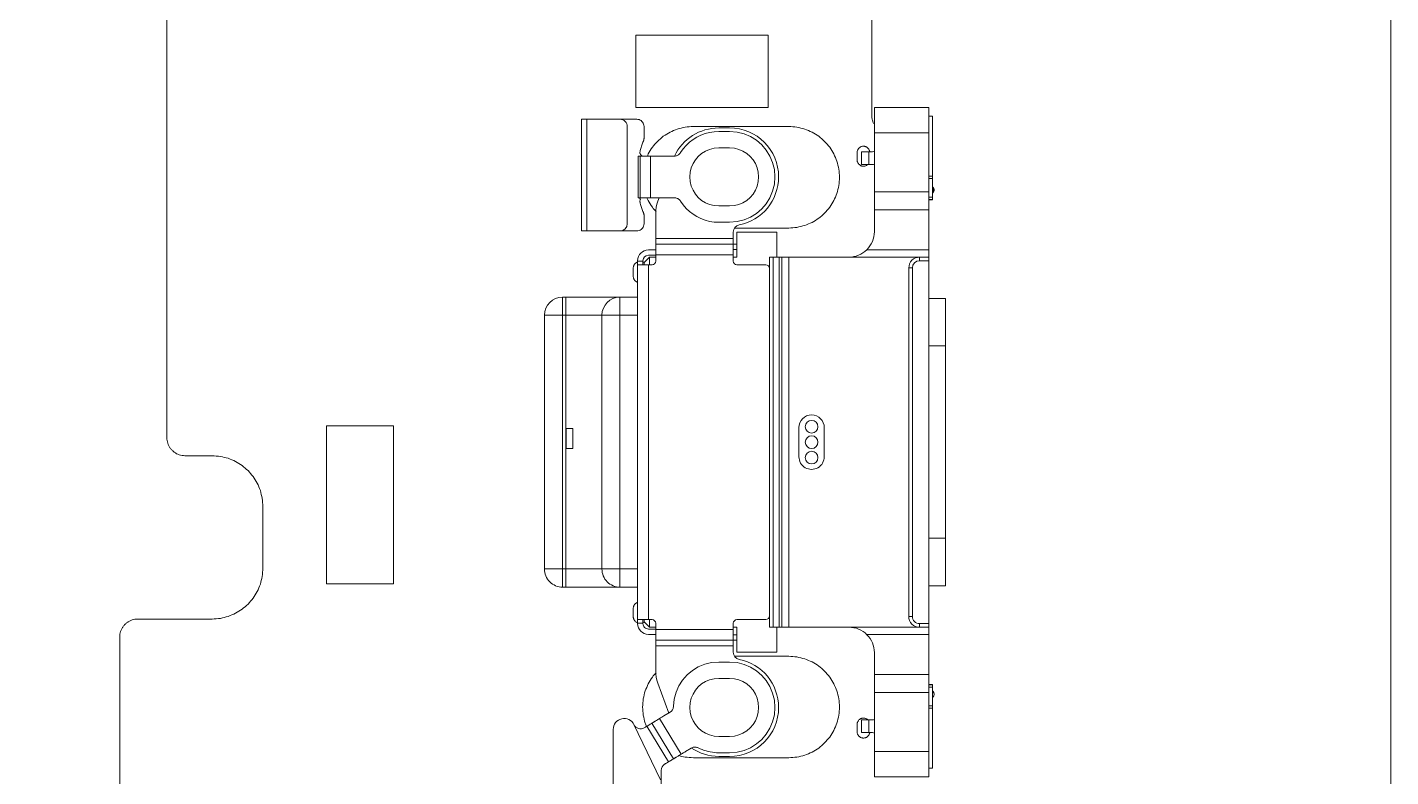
# Model space of a CAD drawing. Header units: millimetres. Extents: x 1863 to 2194, y 977 to 1295.
# Drawn here: x 2156.36 to 2193.97, y 1024.83 to 1045.48 of the extents above; entities that cross this region are included whole.
import ezdxf

# ---------------------------------------------------------------- set-up
doc = ezdxf.new("R2010")
doc.units = ezdxf.units.MM
doc.layers.add('05 Tray 實際版框', color=220, linetype='Continuous', lineweight=25)
doc.layers.add('2', color=7, linetype='Continuous', true_color=0xffffff)
doc.layers.get('0').off()

# ---------------------------------------------------------------- blocks, each defined once
blk = doc.blocks.new('A$C1B9535D9')
at = {"layer": '2', "color": 35, "linetype": 'Continuous', "lineweight": 18}
for p, q in [((33.091, 138.916), (33.091, 138.456)), ((39.698, 138.916), (34.398, 138.916)), ((34.398, 138.456), (34.398, 138.916)), ((39.698, 138.916), (39.698, 138.456)), ((41.004, 138.456), (41.004, 138.916)), ((27.829, 138.456), (27.829, 136.956)), ((42.349, 138.456), (27.829, 138.456)), ((28.069, 138.556), (28.069, 138.456)), ((28.069, 138.556), (30.369, 138.556)), ((28.524, 136.956), (28.524, 138.456)), ((29.722, 138.456), (29.722, 138.556)), ((29.778, 138.556), (29.778, 138.456)), ((30.027, 138.575), (30.173, 138.575)), ((30.09, 138.606), (30.11, 138.606)), ((30.147, 136.956), (30.147, 138.456)), ((30.298, 138.456), (30.298, 138.556)), ((30.357, 138.556), (30.357, 138.456)), ((30.369, 138.456), (30.369, 138.556)), ((30.647, 138.456), (30.647, 136.956)), ((31.749, 136.746), (31.749, 138.456)), ((31.949, 134.066), (31.949, 138.456)), ((32.049, 138.456), (32.049, 138.206)), ((42.049, 138.456), (42.049, 138.206)), ((42.149, 138.456), (42.149, 134.066)), ((46.269, 138.456), (42.349, 138.456)), ((42.349, 138.456), (42.349, 136.746)), ((43.45, 136.956), (43.45, 138.456)), ((43.729, 138.556), (43.729, 138.456)), ((46.029, 138.556), (43.729, 138.556)), ((43.74, 138.556), (43.74, 138.456)), ((43.799, 138.456), (43.799, 138.556)), ((43.966, 138.575), (43.924, 138.575)), ((43.95, 138.456), (43.95, 136.956)), ((44.007, 138.606), (43.987, 138.606)), ((44.319, 138.556), (44.319, 138.456)), ((44.375, 138.456), (44.375, 138.556)), ((45.574, 136.956), (45.574, 138.456)), ((46.029, 138.456), (46.029, 138.556)), ((46.269, 136.956), (46.269, 138.456)), ((32.049, 138.206), (31.949, 138.206)), ((32.249, 138.006), (32.249, 137.906)), ((41.849, 138.006), (32.249, 138.006)), ((41.849, 138.006), (41.849, 137.906)), ((42.049, 138.206), (42.149, 138.206)), ((41.849, 137.906), (32.249, 137.906)), ((27.829, 136.956), (31.249, 136.956)), ((29.044, 136.606), (29.044, 136.906)), ((29.394, 136.906), (29.394, 136.606)), ((46.269, 136.956), (42.849, 136.956)), ((44.704, 136.906), (44.704, 136.606)), ((45.054, 136.606), (45.054, 136.906)), ((29.044, 136.829), (29.04, 136.829)), ((29.044, 136.806), (29.394, 136.806)), ((29.394, 136.606), (29.044, 136.606)), ((45.054, 136.806), (44.704, 136.806)), ((44.704, 136.606), (45.054, 136.606)), ((45.054, 136.829), (45.057, 136.829)), ((37.449, 135.576), (36.649, 135.576)), ((36.649, 134.876), (37.449, 134.876)), ((31.949, 134.266), (31.259, 134.266)), ((31.259, 133.166), (31.259, 134.266)), ((31.949, 134.596), (42.149, 134.596)), ((31.949, 134.405), (42.149, 134.405)), ((42.149, 134.335), (31.949, 134.335)), ((42.839, 134.266), (42.149, 134.266)), ((42.839, 134.266), (42.839, 133.166)), ((28.855, 133.85), (29.001, 133.975)), ((29.001, 133.975), (29.164, 134.076)), ((29.164, 134.076), (29.344, 134.152)), ((29.344, 134.152), (29.536, 134.199)), ((29.536, 134.199), (29.739, 134.216)), ((29.739, 134.216), (29.941, 134.199)), ((29.941, 134.199), (30.134, 134.152)), ((30.134, 134.152), (30.313, 134.076)), ((30.313, 134.076), (30.477, 133.975)), ((30.477, 133.975), (30.623, 133.85)), ((31.949, 134.166), (42.149, 134.166)), ((42.149, 134.066), (31.949, 134.066)), ((32.159, 133.966), (32.159, 133.166)), ((41.939, 133.966), (41.939, 133.166)), ((43.475, 133.85), (43.62, 133.975)), ((43.62, 133.975), (43.784, 134.076)), ((43.784, 134.076), (43.963, 134.152)), ((43.963, 134.152), (44.156, 134.199)), ((44.156, 134.199), (44.359, 134.216)), ((44.359, 134.216), (44.561, 134.199)), ((44.561, 134.199), (44.754, 134.152)), ((44.754, 134.152), (44.933, 134.076)), ((44.933, 134.076), (45.097, 133.975)), ((45.097, 133.975), (45.242, 133.85)), ((28.553, 133.362), (28.628, 133.541)), ((28.628, 133.541), (28.73, 133.705)), ((28.73, 133.705), (28.855, 133.85)), ((29.173, 133.532), (29.093, 133.439)), ((29.266, 133.612), (29.173, 133.532)), ((29.371, 133.677), (29.266, 133.612)), ((29.486, 133.725), (29.371, 133.677)), ((29.609, 133.755), (29.486, 133.725)), ((29.739, 133.766), (29.609, 133.755)), ((29.869, 133.755), (29.739, 133.766)), ((29.992, 133.725), (29.869, 133.755)), ((30.107, 133.677), (29.992, 133.725)), ((30.211, 133.612), (30.107, 133.677)), ((30.305, 133.532), (30.211, 133.612)), ((30.385, 133.439), (30.305, 133.532)), ((30.623, 133.85), (30.748, 133.705)), ((30.748, 133.705), (30.849, 133.541)), ((30.849, 133.541), (30.925, 133.362)), ((43.172, 133.362), (43.248, 133.541)), ((43.248, 133.541), (43.35, 133.705)), ((43.35, 133.705), (43.475, 133.85)), ((43.713, 133.439), (43.793, 133.532)), ((43.793, 133.532), (43.886, 133.612)), ((43.886, 133.612), (43.991, 133.677)), ((43.991, 133.677), (44.106, 133.725)), ((44.106, 133.725), (44.229, 133.755)), ((44.229, 133.755), (44.359, 133.766)), ((44.359, 133.766), (44.488, 133.755)), ((44.488, 133.755), (44.611, 133.725)), ((44.611, 133.725), (44.726, 133.677)), ((44.726, 133.677), (44.831, 133.612)), ((44.831, 133.612), (44.924, 133.532)), ((44.924, 133.532), (45.004, 133.439)), ((45.242, 133.85), (45.367, 133.705)), ((45.367, 133.705), (45.469, 133.541)), ((45.469, 133.541), (45.545, 133.362)), ((28.489, 132.966), (28.505, 133.169)), ((28.505, 133.169), (28.553, 133.362)), ((28.98, 133.219), (28.949, 133.096)), ((29.028, 133.334), (28.98, 133.219)), ((29.093, 133.439), (29.028, 133.334)), ((30.45, 133.334), (30.385, 133.439)), ((30.498, 133.219), (30.45, 133.334)), ((30.528, 133.096), (30.498, 133.219)), ((30.925, 133.362), (30.972, 133.169)), ((30.972, 133.169), (30.989, 132.966)), ((31.949, 133.166), (31.259, 133.166)), ((31.589, 130.926), (31.589, 133.166)), ((31.739, 133.166), (31.739, 133.066)), ((31.949, 133.066), (31.949, 133.166)), ((42.149, 133.066), (42.149, 133.166)), ((42.839, 133.166), (42.149, 133.166)), ((42.359, 133.166), (42.359, 133.066)), ((42.509, 130.926), (42.509, 133.166)), ((43.109, 132.966), (43.125, 133.169)), ((43.125, 133.169), (43.172, 133.362)), ((43.569, 133.096), (43.599, 133.219)), ((43.599, 133.219), (43.648, 133.334)), ((43.648, 133.334), (43.713, 133.439)), ((45.004, 133.439), (45.069, 133.334)), ((45.069, 133.334), (45.118, 133.219)), ((45.118, 133.219), (45.148, 133.096)), ((45.545, 133.362), (45.592, 133.169)), ((45.592, 133.169), (45.609, 132.966)), ((28.389, 132.966), (28.389, 132.666)), ((28.489, 132.666), (28.489, 132.966)), ((28.949, 133.096), (28.939, 132.966)), ((28.939, 132.966), (28.939, 132.666)), ((30.539, 132.966), (30.528, 133.096)), ((30.539, 132.666), (30.539, 132.966)), ((30.989, 132.966), (30.989, 132.665)), ((31.259, 133.066), (32.059, 133.066)), ((31.439, 130.926), (31.439, 133.066)), ((31.889, 133.066), (31.889, 130.926)), ((42.039, 133.066), (42.838, 133.066)), ((42.209, 133.066), (42.209, 130.926)), ((42.659, 130.926), (42.659, 133.066)), ((43.109, 132.666), (43.109, 132.966)), ((43.559, 132.966), (43.569, 133.096)), ((43.559, 132.666), (43.559, 132.966)), ((45.148, 133.096), (45.158, 132.966)), ((45.158, 132.966), (45.158, 132.666)), ((45.609, 132.966), (45.609, 132.666)), ((45.709, 132.966), (45.709, 132.666)), ((28.495, 132.539), (28.489, 132.666)), ((28.515, 132.414), (28.495, 132.539)), ((28.546, 132.292), (28.515, 132.414)), ((28.939, 132.666), (28.949, 132.536)), ((28.949, 132.536), (28.98, 132.414)), ((28.98, 132.414), (29.028, 132.299)), ((30.45, 132.299), (30.498, 132.414)), ((30.498, 132.414), (30.528, 132.536)), ((30.528, 132.536), (30.539, 132.666)), ((30.963, 132.413), (30.931, 132.292)), ((30.982, 132.538), (30.963, 132.413)), ((30.989, 132.665), (30.982, 132.538)), ((43.124, 132.467), (43.109, 132.666)), ((43.17, 132.278), (43.124, 132.467)), ((43.569, 132.536), (43.559, 132.666)), ((43.599, 132.414), (43.569, 132.536)), ((43.648, 132.299), (43.599, 132.414)), ((45.118, 132.414), (45.069, 132.299)), ((45.148, 132.536), (45.118, 132.414)), ((45.158, 132.666), (45.148, 132.536)), ((45.574, 132.376), (45.559, 132.319)), ((45.587, 132.433), (45.574, 132.376)), ((45.596, 132.491), (45.587, 132.433)), ((45.603, 132.549), (45.596, 132.491)), ((45.607, 132.607), (45.603, 132.549)), ((45.609, 132.666), (45.607, 132.607)), ((28.589, 132.175), (28.546, 132.292)), ((28.644, 132.063), (28.589, 132.175)), ((28.709, 131.957), (28.644, 132.063)), ((29.028, 132.299), (29.093, 132.194)), ((29.093, 132.194), (29.173, 132.101)), ((29.173, 132.101), (29.266, 132.021)), ((29.266, 132.021), (29.371, 131.956)), ((30.107, 131.956), (30.211, 132.021)), ((30.211, 132.021), (30.305, 132.101)), ((30.305, 132.101), (30.385, 132.194)), ((30.385, 132.194), (30.45, 132.299)), ((30.833, 132.063), (30.768, 131.957)), ((30.888, 132.175), (30.833, 132.063)), ((30.931, 132.292), (30.888, 132.175)), ((43.244, 132.101), (43.17, 132.278)), ((43.342, 131.939), (43.244, 132.101)), ((43.713, 132.194), (43.648, 132.299)), ((43.793, 132.101), (43.713, 132.194)), ((43.886, 132.021), (43.793, 132.101)), ((43.991, 131.956), (43.886, 132.021)), ((44.831, 132.021), (44.726, 131.956)), ((44.924, 132.101), (44.831, 132.021)), ((45.004, 132.194), (44.924, 132.101)), ((45.069, 132.299), (45.004, 132.194)), ((45.454, 132.043), (45.452, 132.023)), ((45.452, 132.023), (45.452, 132.003)), ((45.452, 132.003), (45.454, 131.983)), ((45.459, 132.063), (45.454, 132.043)), ((45.454, 131.983), (45.458, 131.963)), ((45.465, 132.082), (45.459, 132.063)), ((45.473, 132.101), (45.465, 132.082)), ((45.499, 132.154), (45.473, 132.101)), ((45.522, 132.208), (45.499, 132.154)), ((45.542, 132.263), (45.522, 132.208)), ((45.559, 132.319), (45.542, 132.263)), ((28.785, 131.858), (28.709, 131.957)), ((28.871, 131.767), (28.785, 131.858)), ((28.966, 131.684), (28.871, 131.767)), ((29.07, 131.61), (28.966, 131.684)), ((29.087, 131.598), (29.07, 131.61)), ((29.371, 131.956), (29.486, 131.907)), ((29.486, 131.907), (29.609, 131.877)), ((29.609, 131.877), (29.739, 131.867)), ((29.739, 131.867), (29.869, 131.877)), ((29.869, 131.877), (29.992, 131.907)), ((29.992, 131.907), (30.107, 131.956)), ((30.407, 131.61), (30.39, 131.598)), ((30.511, 131.684), (30.407, 131.61)), ((30.606, 131.767), (30.511, 131.684)), ((30.692, 131.858), (30.606, 131.767)), ((30.768, 131.957), (30.692, 131.858)), ((43.463, 131.794), (43.342, 131.939)), ((43.605, 131.669), (43.463, 131.794)), ((43.764, 131.567), (43.605, 131.669)), ((44.106, 131.907), (43.991, 131.956)), ((44.229, 131.877), (44.106, 131.907)), ((44.359, 131.867), (44.229, 131.877)), ((44.488, 131.877), (44.359, 131.867)), ((44.611, 131.907), (44.488, 131.877)), ((44.726, 131.956), (44.611, 131.907)), ((44.667, 131.03), (45.651, 131.625)), ((45.458, 131.963), (45.464, 131.943)), ((45.464, 131.943), (45.471, 131.924)), ((45.471, 131.924), (45.481, 131.906)), ((45.481, 131.906), (45.576, 131.75)), ((29.103, 131.585), (29.087, 131.598)), ((29.116, 131.57), (29.103, 131.585)), ((29.129, 131.554), (29.116, 131.57)), ((29.139, 131.537), (29.129, 131.554)), ((29.148, 131.519), (29.139, 131.537)), ((29.155, 131.5), (29.148, 131.519)), ((29.16, 131.481), (29.155, 131.5)), ((29.163, 131.461), (29.16, 131.481)), ((29.164, 131.44), (29.163, 131.461)), ((29.164, 131.44), (29.164, 130.446)), ((30.315, 131.461), (30.314, 131.44)), ((30.314, 131.44), (30.314, 130.446)), ((30.318, 131.481), (30.315, 131.461)), ((30.323, 131.5), (30.318, 131.481)), ((30.33, 131.519), (30.323, 131.5)), ((30.338, 131.537), (30.33, 131.519)), ((30.349, 131.554), (30.338, 131.537)), ((30.361, 131.57), (30.349, 131.554)), ((30.375, 131.585), (30.361, 131.57)), ((30.39, 131.598), (30.375, 131.585)), ((43.69, 130.986), (44.513, 131.286)), ((43.939, 131.489), (43.764, 131.567)), ((44.127, 131.438), (43.939, 131.489)), ((44.325, 131.417), (44.127, 131.438)), ((44.346, 131.415), (44.325, 131.417)), ((44.366, 131.412), (44.346, 131.415)), ((44.385, 131.406), (44.366, 131.412)), ((44.403, 131.399), (44.385, 131.406)), ((44.421, 131.39), (44.403, 131.399)), ((44.438, 131.379), (44.421, 131.39)), ((44.453, 131.367), (44.438, 131.379)), ((44.467, 131.353), (44.453, 131.367)), ((44.48, 131.337), (44.467, 131.353)), ((44.492, 131.321), (44.48, 131.337)), ((44.592, 131.155), (44.492, 131.321)), ((44.796, 130.818), (45.779, 131.413)), ((45.86, 131.279), (44.877, 130.684)), ((45.679, 131.579), (45.682, 131.574)), ((30.407, 130.986), (30.314, 131.021)), ((32.059, 130.926), (30.749, 130.926)), ((31.749, 130.726), (31.749, 130.926)), ((31.899, 130.726), (31.899, 130.926)), ((31.949, 130.756), (31.949, 130.926)), ((42.039, 130.926), (43.348, 130.926)), ((42.149, 130.756), (42.149, 130.926)), ((42.199, 130.726), (42.199, 130.926)), ((42.349, 130.726), (42.349, 130.926)), ((44.698, 130.979), (44.695, 130.983)), ((46.358, 131.062), (44.834, 130.327)), ((48.053, 131.077), (46.095, 131.077)), ((28.171, 130.496), (28.159, 130.467)), ((28.171, 130.496), (28.188, 130.522)), ((28.208, 130.546), (28.188, 130.522)), ((28.208, 130.546), (28.231, 130.566)), ((28.257, 130.582), (28.231, 130.566)), ((28.286, 130.594), (28.257, 130.582)), ((28.286, 130.594), (28.317, 130.602)), ((28.349, 130.604), (28.317, 130.602)), ((28.675, 130.604), (28.349, 130.604)), ((28.675, 130.604), (28.683, 130.604)), ((28.692, 130.603), (28.683, 130.604)), ((28.7, 130.602), (28.692, 130.603)), ((28.708, 130.601), (28.7, 130.602)), ((28.715, 130.6), (28.708, 130.601)), ((28.715, 130.6), (28.723, 130.598)), ((28.731, 130.596), (28.723, 130.598)), ((28.739, 130.593), (28.731, 130.596)), ((28.747, 130.591), (28.739, 130.593)), ((28.754, 130.588), (28.747, 130.591)), ((28.782, 130.576), (28.754, 130.588)), ((28.81, 130.565), (28.782, 130.576)), ((28.838, 130.554), (28.81, 130.565)), ((28.867, 130.544), (28.838, 130.554)), ((28.867, 130.544), (28.896, 130.534)), ((28.924, 130.525), (28.896, 130.534)), ((28.954, 130.517), (28.924, 130.525)), ((28.983, 130.509), (28.954, 130.517)), ((29.012, 130.501), (28.983, 130.509)), ((29.042, 130.494), (29.012, 130.501)), ((29.055, 130.492), (29.042, 130.494)), ((29.055, 130.492), (29.068, 130.492)), ((29.081, 130.493), (29.068, 130.492)), ((29.081, 130.493), (29.094, 130.496)), ((29.106, 130.501), (29.094, 130.496)), ((29.117, 130.507), (29.106, 130.501)), ((29.128, 130.515), (29.117, 130.507)), ((29.164, 130.549), (29.128, 130.515)), ((29.164, 130.783), (30.314, 130.783)), ((29.164, 130.494), (30.314, 130.494)), ((30.372, 130.501), (30.363, 130.505)), ((30.372, 130.501), (30.384, 130.496)), ((30.384, 130.496), (30.397, 130.493)), ((30.41, 130.492), (30.397, 130.493)), ((30.41, 130.492), (30.423, 130.492)), ((30.437, 130.494), (30.423, 130.492)), ((30.466, 130.501), (30.437, 130.494)), ((30.466, 130.501), (30.495, 130.509)), ((30.524, 130.517), (30.495, 130.509)), ((30.553, 130.525), (30.524, 130.517)), ((30.553, 130.525), (30.582, 130.535)), ((30.611, 130.544), (30.582, 130.535)), ((30.639, 130.554), (30.611, 130.544)), ((30.668, 130.565), (30.639, 130.554)), ((30.696, 130.576), (30.668, 130.565)), ((30.696, 130.576), (30.724, 130.588)), ((30.731, 130.591), (30.724, 130.588)), ((30.731, 130.591), (30.739, 130.594)), ((30.739, 130.594), (30.747, 130.596)), ((30.747, 130.596), (30.754, 130.598)), ((30.754, 130.598), (30.762, 130.6)), ((30.762, 130.6), (30.77, 130.602)), ((30.77, 130.602), (30.778, 130.603)), ((30.786, 130.604), (30.778, 130.603)), ((30.786, 130.604), (30.794, 130.604)), ((30.794, 130.604), (30.802, 130.604)), ((31.029, 130.604), (30.802, 130.604)), ((31.029, 130.604), (31.061, 130.602)), ((31.092, 130.594), (31.061, 130.602)), ((31.092, 130.594), (31.121, 130.582)), ((31.121, 130.582), (31.147, 130.566)), ((31.17, 130.546), (31.147, 130.566)), ((31.17, 130.546), (31.19, 130.522)), ((31.207, 130.496), (31.19, 130.522)), ((31.219, 130.467), (31.207, 130.496)), ((31.949, 130.756), (32.099, 130.606)), ((31.949, 130.756), (32.159, 130.756)), ((32.049, 130.576), (32.159, 130.576)), ((32.059, 130.426), (32.059, 130.576)), ((32.159, 130.606), (32.099, 130.606)), ((32.159, 130.426), (32.159, 130.826)), ((32.159, 130.726), (41.939, 130.726)), ((41.939, 130.426), (41.939, 130.826)), ((41.939, 130.756), (42.149, 130.756)), ((41.999, 130.606), (41.939, 130.606)), ((42.049, 130.576), (41.939, 130.576)), ((41.999, 130.606), (42.149, 130.756)), ((42.039, 130.426), (42.039, 130.576)), ((28.149, 130.404), (28.152, 130.437)), ((28.149, 130.404), (28.149, 128.876)), ((28.152, 130.437), (28.159, 130.467)), ((31.029, 130.144), (28.349, 130.144)), ((30.314, 130.446), (29.164, 130.446)), ((31.219, 130.467), (31.226, 130.437)), ((31.226, 130.437), (31.229, 130.405)), ((31.229, 129.026), (31.229, 130.405)), ((42.049, 130.426), (32.049, 130.426)), ((33.053, 128.358), (33.053, 130.427)), ((33.553, 130.427), (33.553, 127.858)), ((40.544, 127.858), (40.544, 130.427)), ((41.044, 130.427), (41.044, 128.358)), ((33.053, 129.941), (41.044, 129.941)), ((48.053, 129.757), (44.964, 129.757)), ((33.553, 129.444), (40.544, 129.444)), ((28.149, 129.026), (31.229, 129.026)), ((31.229, 129.026), (31.229, 128.876)), ((31.229, 128.876), (28.149, 128.876)), ((36.672, 128.461), (36.672, 128.639)), ((37.222, 128.639), (36.672, 128.639)), ((37.222, 128.639), (37.222, 128.461)), ((41.044, 128.451), (33.053, 128.451)), ((33.053, 128.358), (41.044, 128.358)), ((37.222, 128.461), (36.672, 128.461)), ((40.544, 127.858), (33.553, 127.858))]:
    blk.add_line(p, q, dxfattribs=at)
for centre in [(36.624, 135.226), (37.049, 135.226), (37.474, 135.226)]:
    blk.add_circle(centre, 0.175, dxfattribs=at)
for centre, radius, start, end in [((29.988, 138.606), 0.05, 270, 322.0201), ((30.09, 138.526), 0.08, 90, 142.0201), ((30.11, 138.526), 0.08, 37.9799, 90), ((30.213, 138.606), 0.05, 217.9799, 270), ((43.884, 138.606), 0.05, 270, 322.0201), ((43.987, 138.526), 0.08, 90, 142.0201), ((44.007, 138.526), 0.08, 37.9799, 90), ((44.11, 138.606), 0.05, 217.9799, 270), ((32.249, 138.206), 0.3, 180, 270), ((32.249, 138.206), 0.2, 180, 270), ((41.849, 138.206), 0.3, 270, 0), ((41.849, 138.206), 0.2, 270, 0), ((28.944, 136.906), 0.1, 0, 30.0012), ((29.494, 136.906), 0.1, 149.9988, 180), ((31.249, 136.256), 0.7, 44.4153, 90), ((42.849, 136.256), 0.7, 89.9995, 180), ((44.604, 136.906), 0.1, 0, 30.0012), ((45.154, 136.906), 0.1, 149.9988, 180), ((36.649, 135.226), 0.35, 90, 270), ((37.449, 135.226), 0.35, 270, 90), ((29.739, 132.966), 1.35, 90.0002, 180), ((29.739, 132.966), 1.35, 11.159, 89.9998), ((44.359, 132.966), 1.35, 90.0002, 168.841), ((44.359, 132.966), 1.35, 360, 89.9998), ((32.259, 133.966), 0.1, 90, 180), ((41.839, 133.966), 0.1, 0, 90), ((31.259, 133.266), 0.2, 191.159, 269.999), ((32.059, 133.166), 0.1, 270, 0), ((42.039, 133.166), 0.1, 180, 270), ((42.838, 133.266), 0.2, 270.001, 348.841), ((29.739, 132.666), 1.35, 180, 244.7992), ((44.359, 132.666), 1.35, 326.0205, 360), ((30.749, 131.926), 1, 250, 269.9998), ((32.059, 130.826), 0.1, 0, 90), ((42.039, 130.826), 0.1, 90, 180), ((43.348, 131.926), 1, 270.0002, 290), ((46.095, 131.277), 0.2, 211.0877, 270), ((29.649, 132.064), 1.715, 292.8029, 294.6168), ((32.049, 130.726), 0.3, 180, 270), ((32.049, 130.726), 0.15, 180, 270), ((42.049, 130.726), 0.15, 270, 0), ((42.049, 130.726), 0.3, 270, 0), ((44.75, 130.509), 0.2, 295.7462, 31.2637), ((28.349, 129.944), 0.2, 90, 180.0008), ((31.029, 129.944), 0.2, 0.0042, 90), ((44.964, 130.057), 0.3, 115.7462, 270), ((33.553, 128.358), 0.5, 180, 270), ((40.544, 128.358), 0.5, 270, 0)]:
    blk.add_arc(centre, radius, start, end, dxfattribs=at)
for centre, major_axis, ratio, start_param, end_param in [((31.249, 136.256), (-0.643, -0.278), 1, 2.73378, 3.508974), ((33.553, 129.941), (0.5, 0), 0.993346, 3.141593, 4.712389), ((40.544, 129.941), (-0.5, 0), 0.993346, 1.570796, 3.141593)]:
    blk.add_ellipse(centre, major_axis=major_axis, ratio=ratio, start_param=start_param, end_param=end_param, dxfattribs=at)
for points, knots in [([(34.398, 138.916), (34.359, 138.916), (34.319, 138.916), (34.241, 138.916), (34.202, 138.916), (34.124, 138.916), (34.085, 138.916), (34.007, 138.916), (33.968, 138.916), (33.91, 138.916), (33.891, 138.916), (33.853, 138.916), (33.834, 138.916), (33.777, 138.916), (33.74, 138.916), (33.668, 138.916), (33.633, 138.916), (33.582, 138.916), (33.565, 138.916), (33.532, 138.916), (33.515, 138.916), (33.436, 138.916), (33.379, 138.916), (33.315, 138.916), (33.303, 138.916), (33.279, 138.916), (33.268, 138.916), (33.235, 138.916), (33.196, 138.916), (33.165, 138.916), (33.139, 138.916), (33.127, 138.916), (33.1, 138.916), (33.091, 138.916), (33.091, 138.916), (33.091, 138.916), (33.091, 138.916)], [0, 0, 0, 0, 0.062484, 0.062484, 0.124969, 0.124969, 0.187453, 0.187453, 0.249937, 0.249937, 0.281179, 0.281179, 0.312421, 0.312421, 0.374906, 0.374906, 0.43739, 0.43739, 0.468632, 0.468632, 0.499874, 0.499874, 0.624843, 0.624843, 0.656085, 0.656085, 0.687327, 0.687327, 0.749811, 0.812295, 0.812295, 0.87478, 0.87478, 0.999748, 0.999748, 1, 1, 1, 1]), ([(39.698, 138.916), (39.737, 138.916), (39.777, 138.916), (39.855, 138.916), (39.894, 138.916), (40.012, 138.916), (40.09, 138.916), (40.186, 138.916), (40.205, 138.916), (40.244, 138.916), (40.263, 138.916), (40.32, 138.916), (40.357, 138.916), (40.429, 138.916), (40.464, 138.916), (40.516, 138.916), (40.532, 138.916), (40.566, 138.916), (40.582, 138.916), (40.661, 138.916), (40.718, 138.916), (40.781, 138.916), (40.794, 138.916), (40.817, 138.916), (40.828, 138.916), (40.861, 138.916), (40.9, 138.916), (40.93, 138.916), (40.95, 138.916), (40.957, 138.916), (40.968, 138.916), (40.973, 138.916), (40.995, 138.916), (41.004, 138.916), (41.004, 138.916), (41.004, 138.916), (41.004, 138.916)], [0, 0, 0, 0, 0.062461, 0.062461, 0.124922, 0.124922, 0.249844, 0.249844, 0.281074, 0.281074, 0.312305, 0.312305, 0.374766, 0.374766, 0.437227, 0.437227, 0.468457, 0.468457, 0.499688, 0.499688, 0.62461, 0.62461, 0.65584, 0.65584, 0.687071, 0.687071, 0.749532, 0.811993, 0.811993, 0.843223, 0.843223, 0.874454, 0.874454, 0.999376, 0.999376, 1, 1, 1, 1]), ([(30.1, 138.556), (30.085, 138.556), (30.07, 138.556), (30.05, 138.556), (30.044, 138.556), (30.039, 138.556)], [0, 0, 0, 0, 0.505827, 0.505827, 1, 1, 1, 1]), ([(30.182, 138.556), (30.175, 138.556), (30.169, 138.556), (30.16, 138.556), (30.156, 138.556), (30.151, 138.556), (30.15, 138.556), (30.146, 138.556), (30.144, 138.556), (30.129, 138.556), (30.115, 138.556), (30.1, 138.556)], [0, 0, 0, 0, 0.196199, 0.196199, 0.39715, 0.39715, 0.5981, 0.5981, 0.79905, 0.79905, 1, 1, 1, 1]), ([(45.651, 131.625), (45.661, 131.609), (45.671, 131.592), (45.685, 131.569), (45.69, 131.561), (45.699, 131.546), (45.703, 131.539), (45.716, 131.518), (45.724, 131.505), (45.735, 131.487), (45.739, 131.481), (45.745, 131.47), (45.748, 131.465), (45.757, 131.45), (45.762, 131.442), (45.768, 131.432), (45.77, 131.429), (45.773, 131.423), (45.776, 131.419), (45.778, 131.416), (45.779, 131.414), (45.779, 131.414), (45.779, 131.413), (45.779, 131.413), (45.779, 131.413)], [0, 0, 0, 0, 0.140693, 0.140693, 0.21104, 0.21104, 0.281387, 0.281387, 0.42208, 0.42208, 0.492427, 0.492427, 0.562773, 0.562773, 0.703467, 0.703467, 0.773813, 0.773813, 0.84416, 0.914506, 0.914506, 0.984853, 0.984853, 1, 1, 1, 1]), ([(45.731, 131.493), (45.731, 131.493), (45.731, 131.493), (45.733, 131.491), (45.733, 131.49), (45.735, 131.487), (45.735, 131.486), (45.738, 131.481), (45.741, 131.477), (45.746, 131.468), (45.75, 131.462), (45.757, 131.45), (45.761, 131.443), (45.77, 131.428), (45.775, 131.42), (45.786, 131.403), (45.791, 131.393), (45.797, 131.384)], [0, 0, 0, 0, 0.127921, 0.127921, 0.200594, 0.200594, 0.273267, 0.273267, 0.418614, 0.418614, 0.56396, 0.56396, 0.709307, 0.709307, 0.854653, 0.854653, 1, 1, 1, 1]), ([(45.86, 131.279), (45.849, 131.298), (45.838, 131.316), (45.822, 131.342), (45.817, 131.351), (45.807, 131.368), (45.802, 131.376), (45.797, 131.384)], [0, 0, 0, 0, 0.5, 0.5, 0.75, 0.75, 1, 1, 1, 1]), ([(44.731, 130.925), (44.721, 130.941), (44.711, 130.958), (44.69, 130.992), (44.679, 131.011), (44.667, 131.03)], [0, 0, 0, 0, 0.5, 0.5, 1, 1, 1, 1]), ([(44.796, 130.818), (44.796, 130.818), (44.796, 130.818), (44.794, 130.821), (44.793, 130.823), (44.789, 130.829), (44.787, 130.832), (44.783, 130.839), (44.782, 130.842), (44.778, 130.847), (44.777, 130.85), (44.771, 130.859), (44.763, 130.873), (44.753, 130.889), (44.745, 130.902), (44.742, 130.907), (44.737, 130.916), (44.734, 130.921), (44.731, 130.925)], [0, 0, 0, 0, 0.113136, 0.113136, 0.260947, 0.260947, 0.408757, 0.408757, 0.482663, 0.482663, 0.556568, 0.556568, 0.704379, 0.852189, 0.852189, 0.926095, 0.926095, 1, 1, 1, 1]), ([(44.877, 130.684), (44.868, 130.7), (44.858, 130.715), (44.844, 130.738), (44.84, 130.746), (44.831, 130.76), (44.827, 130.768), (44.814, 130.789), (44.806, 130.802), (44.797, 130.816), (44.797, 130.817), (44.796, 130.818)], [0, 0, 0, 0, 0.322607, 0.322607, 0.483911, 0.483911, 0.645214, 0.645214, 0.967822, 0.967822, 1, 1, 1, 1])]:
    blk.add_open_spline(points, degree=3, knots=knots, dxfattribs=at)
for points, degree in [([(28.042, 136.884), (11.649, 136.884)], 1), ([(28.089, 136.886), (28.073, 136.886), (28.058, 136.885), (28.042, 136.884)], 3), ([(28.134, 136.893), (28.119, 136.891), (28.104, 136.888), (28.089, 136.886)], 3), ([(28.179, 136.903), (28.164, 136.9), (28.149, 136.896), (28.134, 136.893)], 3), ([(28.222, 136.918), (28.208, 136.913), (28.193, 136.908), (28.179, 136.903)], 3), ([(28.264, 136.936), (28.25, 136.93), (28.236, 136.924), (28.222, 136.918)], 3), ([(28.896, 136.684), (28.895, 136.675), (28.894, 136.666), (28.894, 136.656)], 3), ([(28.894, 136.656), (28.894, 136.647), (28.895, 136.637), (28.896, 136.628)], 3), ([(28.903, 136.711), (28.9, 136.702), (28.898, 136.693), (28.896, 136.684)], 3), ([(28.896, 136.628), (28.898, 136.619), (28.9, 136.61), (28.903, 136.601)], 3), ([(28.913, 136.736), (28.91, 136.728), (28.906, 136.72), (28.903, 136.711)], 3), ([(28.903, 136.601), (28.906, 136.592), (28.91, 136.584), (28.913, 136.575)], 3), ([(28.927, 136.759), (28.923, 136.752), (28.918, 136.744), (28.913, 136.736)], 3), ([(28.913, 136.575), (28.918, 136.568), (28.923, 136.56), (28.927, 136.552)], 3), ([(28.945, 136.78), (28.939, 136.773), (28.933, 136.766), (28.927, 136.759)], 3), ([(28.927, 136.552), (28.933, 136.546), (28.939, 136.539), (28.945, 136.532)], 3), ([(28.965, 136.797), (28.958, 136.792), (28.952, 136.786), (28.945, 136.78)], 3), ([(28.945, 136.532), (28.952, 136.526), (28.958, 136.52), (28.965, 136.515)], 3), ([(28.988, 136.812), (28.981, 136.807), (28.973, 136.802), (28.965, 136.797)], 3), ([(28.965, 136.515), (28.973, 136.51), (28.981, 136.505), (28.988, 136.5)], 3), ([(29.013, 136.822), (29.005, 136.819), (28.997, 136.815), (28.988, 136.812)], 3), ([(28.988, 136.5), (28.997, 136.497), (29.005, 136.493), (29.013, 136.49)], 3), ([(29.04, 136.829), (29.031, 136.827), (29.022, 136.825), (29.013, 136.822)], 3), ([(29.324, 136.49), (29.333, 136.493), (29.341, 136.497), (29.349, 136.5)], 3), ([(29.349, 136.5), (29.357, 136.505), (29.365, 136.51), (29.372, 136.515)], 3), ([(29.372, 136.515), (29.379, 136.52), (29.386, 136.526), (29.393, 136.532)], 3), ([(29.41, 136.759), (29.404, 136.766), (29.398, 136.773), (29.393, 136.78)], 3), ([(29.393, 136.532), (29.398, 136.539), (29.404, 136.546), (29.41, 136.552)], 3), ([(29.424, 136.736), (29.42, 136.744), (29.415, 136.752), (29.41, 136.759)], 3), ([(29.41, 136.552), (29.415, 136.56), (29.42, 136.568), (29.424, 136.575)], 3), ([(29.435, 136.711), (29.431, 136.72), (29.428, 136.728), (29.424, 136.736)], 3), ([(29.424, 136.575), (29.428, 136.584), (29.431, 136.592), (29.435, 136.601)], 3), ([(29.442, 136.684), (29.439, 136.693), (29.437, 136.702), (29.435, 136.711)], 3), ([(29.435, 136.601), (29.437, 136.61), (29.439, 136.619), (29.442, 136.628)], 3), ([(29.444, 136.656), (29.443, 136.666), (29.442, 136.675), (29.442, 136.684)], 3), ([(29.442, 136.628), (29.442, 136.637), (29.443, 136.647), (29.444, 136.656)], 3), ([(44.654, 136.656), (44.655, 136.666), (44.655, 136.675), (44.656, 136.684)], 3), ([(44.656, 136.628), (44.655, 136.637), (44.655, 136.647), (44.654, 136.656)], 3), ([(44.656, 136.684), (44.658, 136.693), (44.66, 136.702), (44.663, 136.711)], 3), ([(44.663, 136.601), (44.66, 136.61), (44.658, 136.619), (44.656, 136.628)], 3), ([(44.663, 136.711), (44.666, 136.72), (44.67, 136.728), (44.673, 136.736)], 3), ([(44.673, 136.575), (44.67, 136.584), (44.666, 136.592), (44.663, 136.601)], 3), ([(44.673, 136.736), (44.678, 136.744), (44.683, 136.752), (44.687, 136.759)], 3), ([(44.687, 136.552), (44.683, 136.56), (44.678, 136.568), (44.673, 136.575)], 3), ([(44.687, 136.759), (44.693, 136.766), (44.699, 136.773), (44.705, 136.78)], 3), ([(44.705, 136.532), (44.699, 136.539), (44.693, 136.546), (44.687, 136.552)], 3), ([(44.725, 136.515), (44.719, 136.52), (44.712, 136.526), (44.705, 136.532)], 3), ([(44.748, 136.5), (44.741, 136.505), (44.733, 136.51), (44.725, 136.515)], 3), ([(44.773, 136.49), (44.765, 136.493), (44.757, 136.497), (44.748, 136.5)], 3), ([(45.057, 136.829), (45.066, 136.827), (45.075, 136.825), (45.084, 136.822)], 3), ([(45.084, 136.822), (45.092, 136.819), (45.101, 136.815), (45.109, 136.812)], 3), ([(45.109, 136.5), (45.101, 136.497), (45.092, 136.493), (45.084, 136.49)], 3), ([(45.109, 136.812), (45.117, 136.807), (45.124, 136.802), (45.132, 136.797)], 3), ([(45.132, 136.515), (45.124, 136.51), (45.117, 136.505), (45.109, 136.5)], 3), ([(45.132, 136.797), (45.139, 136.792), (45.145, 136.786), (45.152, 136.78)], 3), ([(45.152, 136.532), (45.145, 136.526), (45.139, 136.52), (45.132, 136.515)], 3), ([(45.152, 136.78), (45.158, 136.773), (45.164, 136.766), (45.17, 136.759)], 3), ([(45.17, 136.552), (45.164, 136.546), (45.158, 136.539), (45.152, 136.532)], 3), ([(45.17, 136.759), (45.174, 136.752), (45.179, 136.744), (45.184, 136.736)], 3), ([(45.184, 136.575), (45.179, 136.568), (45.174, 136.56), (45.17, 136.552)], 3), ([(45.184, 136.736), (45.188, 136.728), (45.191, 136.72), (45.195, 136.711)], 3), ([(45.195, 136.601), (45.191, 136.592), (45.188, 136.584), (45.184, 136.575)], 3), ([(45.195, 136.711), (45.197, 136.702), (45.199, 136.693), (45.201, 136.684)], 3), ([(45.201, 136.628), (45.199, 136.619), (45.197, 136.61), (45.195, 136.601)], 3), ([(45.201, 136.684), (45.202, 136.675), (45.203, 136.666), (45.204, 136.656)], 3), ([(45.204, 136.656), (45.203, 136.647), (45.202, 136.637), (45.201, 136.628)], 3), ([(29.013, 136.49), (29.022, 136.488), (29.031, 136.485), (29.04, 136.483)], 3), ([(29.04, 136.483), (29.05, 136.482), (29.059, 136.482), (29.069, 136.481)], 3), ([(29.069, 136.481), (29.269, 136.481)], 1), ([(29.269, 136.481), (29.278, 136.482), (29.288, 136.482), (29.297, 136.483)], 3), ([(29.297, 136.483), (29.306, 136.485), (29.315, 136.488), (29.324, 136.49)], 3), ([(44.8, 136.483), (44.791, 136.485), (44.782, 136.488), (44.773, 136.49)], 3), ([(44.829, 136.481), (44.819, 136.482), (44.81, 136.482), (44.8, 136.483)], 3), ([(45.028, 136.481), (44.829, 136.481)], 1), ([(45.057, 136.483), (45.047, 136.482), (45.038, 136.482), (45.028, 136.481)], 3), ([(45.084, 136.49), (45.075, 136.488), (45.066, 136.485), (45.057, 136.483)], 3), ([(28.922, 135.726), (28.984, 135.764), (29.045, 135.802), (29.106, 135.84)], 3), ([(29.106, 135.84), (29.173, 135.868), (29.24, 135.896), (29.307, 135.924)], 3), ([(29.307, 135.924), (29.379, 135.942), (29.45, 135.96), (29.522, 135.977)], 3), ([(29.522, 135.977), (29.598, 135.984), (29.674, 135.99), (29.749, 135.996)], 3), ([(29.749, 135.996), (29.825, 135.99), (29.901, 135.984), (29.976, 135.977)], 3), ([(29.976, 135.977), (30.048, 135.96), (30.12, 135.942), (30.192, 135.924)], 3), ([(30.192, 135.924), (30.259, 135.896), (30.326, 135.868), (30.393, 135.84)], 3), ([(30.393, 135.84), (30.454, 135.802), (30.515, 135.764), (30.576, 135.726)], 3), ([(43.521, 135.726), (43.583, 135.764), (43.644, 135.802), (43.705, 135.84)], 3), ([(43.705, 135.84), (43.772, 135.868), (43.839, 135.896), (43.906, 135.924)], 3), ([(43.906, 135.924), (43.978, 135.942), (44.049, 135.96), (44.121, 135.977)], 3), ([(44.121, 135.977), (44.197, 135.984), (44.273, 135.99), (44.348, 135.996)], 3), ([(44.348, 135.996), (44.424, 135.99), (44.5, 135.984), (44.575, 135.977)], 3), ([(44.575, 135.977), (44.647, 135.96), (44.719, 135.942), (44.791, 135.924)], 3), ([(44.791, 135.924), (44.858, 135.896), (44.925, 135.868), (44.992, 135.84)], 3), ([(44.992, 135.84), (45.053, 135.802), (45.114, 135.764), (45.175, 135.726)], 3), ([(28.505, 135.239), (28.543, 135.301), (28.581, 135.362), (28.619, 135.423)], 3), ([(28.619, 135.423), (28.666, 135.477), (28.713, 135.532), (28.759, 135.586)], 3), ([(28.759, 135.586), (28.814, 135.633), (28.868, 135.679), (28.922, 135.726)], 3), ([(30.576, 135.726), (30.63, 135.679), (30.685, 135.633), (30.739, 135.586)], 3), ([(30.739, 135.586), (30.786, 135.532), (30.833, 135.477), (30.879, 135.423)], 3), ([(30.879, 135.423), (30.917, 135.362), (30.955, 135.301), (30.993, 135.239)], 3), ([(43.104, 135.239), (43.142, 135.301), (43.18, 135.362), (43.218, 135.423)], 3), ([(43.218, 135.423), (43.265, 135.477), (43.312, 135.532), (43.358, 135.586)], 3), ([(43.358, 135.586), (43.413, 135.633), (43.467, 135.679), (43.521, 135.726)], 3), ([(45.175, 135.726), (45.229, 135.679), (45.284, 135.633), (45.338, 135.586)], 3), ([(45.338, 135.586), (45.385, 135.532), (45.431, 135.477), (45.478, 135.423)], 3), ([(45.478, 135.423), (45.516, 135.362), (45.554, 135.301), (45.592, 135.239)], 3), ([(28.367, 134.823), (28.385, 134.895), (28.403, 134.967), (28.421, 135.039)], 3), ([(28.421, 135.039), (28.449, 135.106), (28.477, 135.173), (28.505, 135.239)], 3), ([(30.993, 135.239), (31.021, 135.173), (31.05, 135.106), (31.078, 135.039)], 3), ([(31.078, 135.039), (31.096, 134.967), (31.113, 134.895), (31.131, 134.823)], 3), ([(42.967, 134.823), (42.984, 134.895), (43.002, 134.967), (43.02, 135.039)], 3), ([(43.02, 135.039), (43.048, 135.106), (43.076, 135.173), (43.104, 135.239)], 3), ([(45.592, 135.239), (45.62, 135.173), (45.649, 135.106), (45.677, 135.039)], 3), ([(45.677, 135.039), (45.695, 134.967), (45.712, 134.895), (45.73, 134.823)], 3), ([(28.349, 134.596), (28.355, 134.672), (28.361, 134.748), (28.367, 134.823)], 3), ([(31.131, 134.823), (31.137, 134.748), (31.143, 134.672), (31.149, 134.596)], 3), ([(42.948, 134.596), (42.954, 134.672), (42.96, 134.748), (42.967, 134.823)], 3), ([(45.73, 134.823), (45.736, 134.748), (45.742, 134.672), (45.748, 134.596)], 3), ([(28.349, 131.965), (28.349, 134.596)], 1), ([(31.149, 134.596), (31.149, 133.104)], 1), ([(42.948, 133.104), (42.948, 134.596)], 1), ([(45.748, 134.596), (45.748, 131.965)], 1), ([(27.83, 134.032), (25.835, 134.032)], 1), ([(25.835, 134.032), (25.835, 130.381)], 1), ([(27.83, 130.381), (27.83, 134.032)], 1), ([(28.367, 131.738), (28.361, 131.813), (28.355, 131.889), (28.349, 131.965)], 3), ([(28.421, 131.522), (28.403, 131.594), (28.385, 131.666), (28.367, 131.738)], 3), ([(45.603, 131.706), (45.594, 131.721), (45.585, 131.735), (45.576, 131.75)], 3), ([(45.651, 131.625), (45.635, 131.652), (45.619, 131.679), (45.603, 131.706)], 3), ([(45.73, 131.738), (45.716, 131.68), (45.702, 131.623), (45.687, 131.565)], 3), ([(45.748, 131.965), (45.742, 131.889), (45.736, 131.813), (45.73, 131.738)], 3), ([(28.505, 131.321), (28.477, 131.388), (28.449, 131.455), (28.421, 131.522)], 3), ([(28.619, 131.137), (28.581, 131.199), (28.543, 131.26), (28.505, 131.321)], 3), ([(45.924, 131.174), (45.903, 131.209), (45.882, 131.244), (45.86, 131.279)], 3), ([(28.759, 130.974), (28.713, 131.029), (28.666, 131.083), (28.619, 131.137)], 3), ([(28.922, 130.834), (28.868, 130.881), (28.814, 130.928), (28.759, 130.974)], 3), ([(30.694, 130.936), (30.655, 130.902), (30.616, 130.868), (30.576, 130.834)], 3), ([(43.521, 130.834), (43.482, 130.868), (43.442, 130.902), (43.403, 130.936)], 3), ([(44.592, 131.155), (44.617, 131.113), (44.642, 131.071), (44.667, 131.03)], 3), ([(44.742, 130.906), (44.728, 130.93), (44.713, 130.955), (44.698, 130.979)], 3), ([(29.106, 130.72), (29.045, 130.758), (28.984, 130.796), (28.922, 130.834)], 3), ([(29.164, 130.696), (29.145, 130.704), (29.125, 130.712), (29.106, 130.72)], 3), ([(30.393, 130.72), (30.366, 130.709), (30.34, 130.698), (30.314, 130.687)], 3), ([(30.576, 130.834), (30.515, 130.796), (30.454, 130.758), (30.393, 130.72)], 3), ([(32.086, 130.595), (32.084, 130.589), (32.081, 130.582), (32.078, 130.576)], 3), ([(32.095, 130.609), (32.092, 130.605), (32.089, 130.6), (32.086, 130.595)], 3), ([(42.022, 130.595), (42.018, 130.602), (42.013, 130.609), (42.009, 130.617)], 3), ([(42.03, 130.576), (42.028, 130.582), (42.025, 130.589), (42.022, 130.595)], 3), ([(43.705, 130.72), (43.644, 130.758), (43.583, 130.796), (43.521, 130.834)], 3), ([(43.906, 130.635), (43.839, 130.664), (43.772, 130.692), (43.705, 130.72)], 3), ([(44.121, 130.582), (44.049, 130.6), (43.978, 130.618), (43.906, 130.635)], 3), ([(44.348, 130.564), (44.273, 130.57), (44.197, 130.576), (44.121, 130.582)], 3), ([(44.575, 130.582), (44.5, 130.576), (44.424, 130.57), (44.348, 130.564)], 3), ([(44.791, 130.635), (44.719, 130.618), (44.647, 130.6), (44.575, 130.582)], 3), ([(44.883, 130.674), (44.852, 130.661), (44.822, 130.648), (44.791, 130.635)], 3), ([(44.877, 130.684), (44.892, 130.66), (44.906, 130.636), (44.921, 130.612)], 3), ([(25.835, 130.381), (27.83, 130.381)], 1), ([(32.08, 130.426), (32.082, 130.421), (32.084, 130.416), (32.086, 130.412)], 3), ([(32.086, 130.412), (32.092, 130.403), (32.097, 130.394), (32.103, 130.385)], 3), ([(32.103, 130.385), (32.109, 130.378), (32.116, 130.37), (32.123, 130.362)], 3), ([(32.123, 130.362), (32.13, 130.356), (32.138, 130.349), (32.146, 130.342)], 3), ([(32.146, 130.342), (32.155, 130.337), (32.163, 130.332), (32.172, 130.326)], 3), ([(32.172, 130.326), (32.182, 130.322), (32.191, 130.318), (32.201, 130.314)], 3), ([(32.201, 130.314), (32.211, 130.312), (32.221, 130.309), (32.232, 130.307)], 3), ([(32.232, 130.307), (32.242, 130.306), (32.253, 130.305), (32.264, 130.304)], 3), ([(32.264, 130.304), (32.464, 130.304)], 1), ([(32.464, 130.304), (32.475, 130.305), (32.486, 130.306), (32.496, 130.307)], 3), ([(32.496, 130.307), (32.507, 130.309), (32.517, 130.312), (32.527, 130.314)], 3), ([(32.527, 130.314), (32.537, 130.318), (32.546, 130.322), (32.556, 130.326)], 3), ([(32.556, 130.326), (32.565, 130.332), (32.573, 130.337), (32.582, 130.342)], 3), ([(32.582, 130.342), (32.59, 130.349), (32.598, 130.356), (32.605, 130.362)], 3), ([(32.605, 130.362), (32.612, 130.37), (32.619, 130.378), (32.625, 130.385)], 3), ([(32.625, 130.385), (32.631, 130.394), (32.636, 130.403), (32.642, 130.412)], 3), ([(32.642, 130.412), (32.644, 130.416), (32.646, 130.421), (32.648, 130.426)], 3), ([(41.461, 130.426), (41.463, 130.421), (41.465, 130.416), (41.467, 130.412)], 3), ([(41.467, 130.412), (41.472, 130.403), (41.478, 130.394), (41.483, 130.385)], 3), ([(41.483, 130.385), (41.49, 130.378), (41.497, 130.37), (41.503, 130.362)], 3), ([(41.503, 130.362), (41.511, 130.356), (41.519, 130.349), (41.527, 130.342)], 3), ([(41.527, 130.342), (41.535, 130.337), (41.544, 130.332), (41.553, 130.326)], 3), ([(41.553, 130.326), (41.562, 130.322), (41.572, 130.318), (41.582, 130.314)], 3), ([(41.582, 130.314), (41.592, 130.312), (41.602, 130.309), (41.612, 130.307)], 3), ([(41.612, 130.307), (41.623, 130.306), (41.634, 130.305), (41.645, 130.304)], 3), ([(41.645, 130.304), (41.845, 130.304)], 1), ([(41.845, 130.304), (41.855, 130.305), (41.866, 130.306), (41.877, 130.307)], 3), ([(41.877, 130.307), (41.887, 130.309), (41.898, 130.312), (41.908, 130.314)], 3), ([(41.908, 130.314), (41.917, 130.318), (41.927, 130.322), (41.937, 130.326)], 3), ([(41.937, 130.326), (41.945, 130.332), (41.954, 130.337), (41.963, 130.342)], 3), ([(41.963, 130.342), (41.971, 130.349), (41.978, 130.356), (41.986, 130.362)], 3), ([(41.986, 130.362), (41.993, 130.37), (41.999, 130.378), (42.006, 130.385)], 3), ([(42.006, 130.385), (42.011, 130.394), (42.017, 130.403), (42.022, 130.412)], 3), ([(42.022, 130.412), (42.024, 130.416), (42.026, 130.421), (42.028, 130.426)], 3), ([(40.953, 123.698), (36.603, 123.698)], 1), ([(36.603, 123.698), (36.603, 121.849)], 1), ([(40.953, 121.849), (40.953, 123.698)], 1), ([(36.603, 121.849), (40.953, 121.849)], 1), ([(38.179, 119.939), (38.246, 119.967), (38.313, 119.995), (38.38, 120.024)], 3), ([(38.38, 120.024), (38.452, 120.041), (38.524, 120.059), (38.596, 120.077)], 3), ([(38.596, 120.077), (38.671, 120.083), (38.747, 120.089), (38.823, 120.095)], 3), ([(38.823, 120.095), (40.523, 120.095)], 1), ([(40.523, 120.095), (40.598, 120.089), (40.674, 120.083), (40.75, 120.077)], 3), ([(40.75, 120.077), (40.822, 120.059), (40.893, 120.041), (40.965, 120.024)], 3), ([(40.965, 120.024), (41.032, 119.995), (41.099, 119.967), (41.166, 119.939)], 3), ([(37.693, 119.522), (37.739, 119.576), (37.786, 119.631), (37.833, 119.685)], 3), ([(37.833, 119.685), (37.887, 119.732), (37.941, 119.778), (37.996, 119.825)], 3), ([(37.996, 119.825), (38.057, 119.863), (38.118, 119.901), (38.179, 119.939)], 3), ([(41.166, 119.939), (41.227, 119.901), (41.288, 119.863), (41.35, 119.825)], 3), ([(41.35, 119.825), (41.404, 119.778), (41.458, 119.732), (41.513, 119.685)], 3), ([(41.513, 119.685), (41.559, 119.631), (41.606, 119.576), (41.653, 119.522)], 3), ([(37.494, 119.138), (37.522, 119.205), (37.551, 119.272), (37.579, 119.339)], 3), ([(37.579, 119.339), (37.617, 119.4), (37.655, 119.461), (37.693, 119.522)], 3), ([(41.653, 119.522), (41.691, 119.461), (41.728, 119.4), (41.766, 119.339)], 3), ([(41.766, 119.339), (41.795, 119.272), (41.823, 119.205), (41.851, 119.138)], 3), ([(37.423, 118.695), (37.429, 118.771), (37.435, 118.847), (37.441, 118.922)], 3), ([(37.441, 118.922), (37.459, 118.994), (37.476, 119.066), (37.494, 119.138)], 3), ([(41.851, 119.138), (41.869, 119.066), (41.887, 118.994), (41.904, 118.922)], 3), ([(41.904, 118.922), (41.91, 118.847), (41.917, 118.771), (41.923, 118.695)], 3), ([(37.423, 117.945), (37.423, 118.695)], 1), ([(41.923, 118.695), (41.923, 116.646)], 1), ([(37.326, 117.65), (37.34, 117.672), (37.353, 117.694), (37.367, 117.715)], 3), ([(37.367, 117.715), (37.377, 117.739), (37.387, 117.763), (37.397, 117.787)], 3), ([(37.397, 117.787), (37.403, 117.813), (37.41, 117.839), (37.416, 117.864)], 3), ([(37.416, 117.864), (37.418, 117.891), (37.42, 117.918), (37.423, 117.945)], 3), ([(24.705, 117.445), (36.923, 117.445)], 1), ([(36.923, 117.445), (36.95, 117.447), (36.977, 117.449), (37.004, 117.451)], 3), ([(37.004, 117.451), (37.03, 117.458), (37.055, 117.464), (37.081, 117.47)], 3), ([(37.081, 117.47), (37.105, 117.481), (37.129, 117.491), (37.152, 117.501)], 3), ([(37.152, 117.501), (37.174, 117.514), (37.196, 117.528), (37.218, 117.542)], 3), ([(37.218, 117.542), (37.237, 117.558), (37.257, 117.575), (37.276, 117.592)], 3), ([(37.276, 117.592), (37.293, 117.611), (37.309, 117.63), (37.326, 117.65)], 3), ([(41.923, 116.646), (41.925, 116.618), (41.927, 116.591), (41.929, 116.564)], 3), ([(41.929, 116.564), (41.936, 116.539), (41.942, 116.513), (41.948, 116.487)], 3), ([(41.948, 116.487), (41.958, 116.463), (41.968, 116.439), (41.978, 116.416)], 3), ([(41.978, 116.416), (41.992, 116.394), (42.006, 116.372), (42.019, 116.35)], 3), ([(42.019, 116.35), (42.036, 116.331), (42.052, 116.311), (42.069, 116.292)], 3), ([(42.069, 116.292), (42.089, 116.275), (42.108, 116.258), (42.127, 116.242)], 3), ([(42.127, 116.242), (42.149, 116.228), (42.171, 116.215), (42.193, 116.201)], 3), ([(42.193, 116.201), (42.217, 116.191), (42.241, 116.181), (42.265, 116.171)], 3), ([(42.265, 116.171), (42.29, 116.164), (42.316, 116.158), (42.342, 116.152)], 3), ([(42.342, 116.152), (42.369, 116.15), (42.396, 116.147), (42.423, 116.145)], 3), ([(42.423, 116.145), (66.251, 116.145)], 1)]:
    blk.add_open_spline(points, degree=degree, dxfattribs=at)

msp = doc.modelspace()

# ---------------------------------------------------------------- linework, layer by layer
at = {"layer": '05 Tray 實際版框', "lineweight": 0, "ltscale": 0.2}
msp.add_lwpolyline([(2193.966, 1087.203), (2193.966, 998.274, -0.198912), (2192.502, 994.739), (2181.43, 983.668, -0.198912), (2177.895, 982.203), (2133.719, 982.203)], format="xyb", dxfattribs=at)

# ---------------------------------------------------------------- block references
at = {"linetype": 'Continuous', "rotation": 270}
msp.add_blockref('A$C1B9535D9', (2042.769, 1071.094), dxfattribs=at)

doc.saveas('drawing.dxf')
